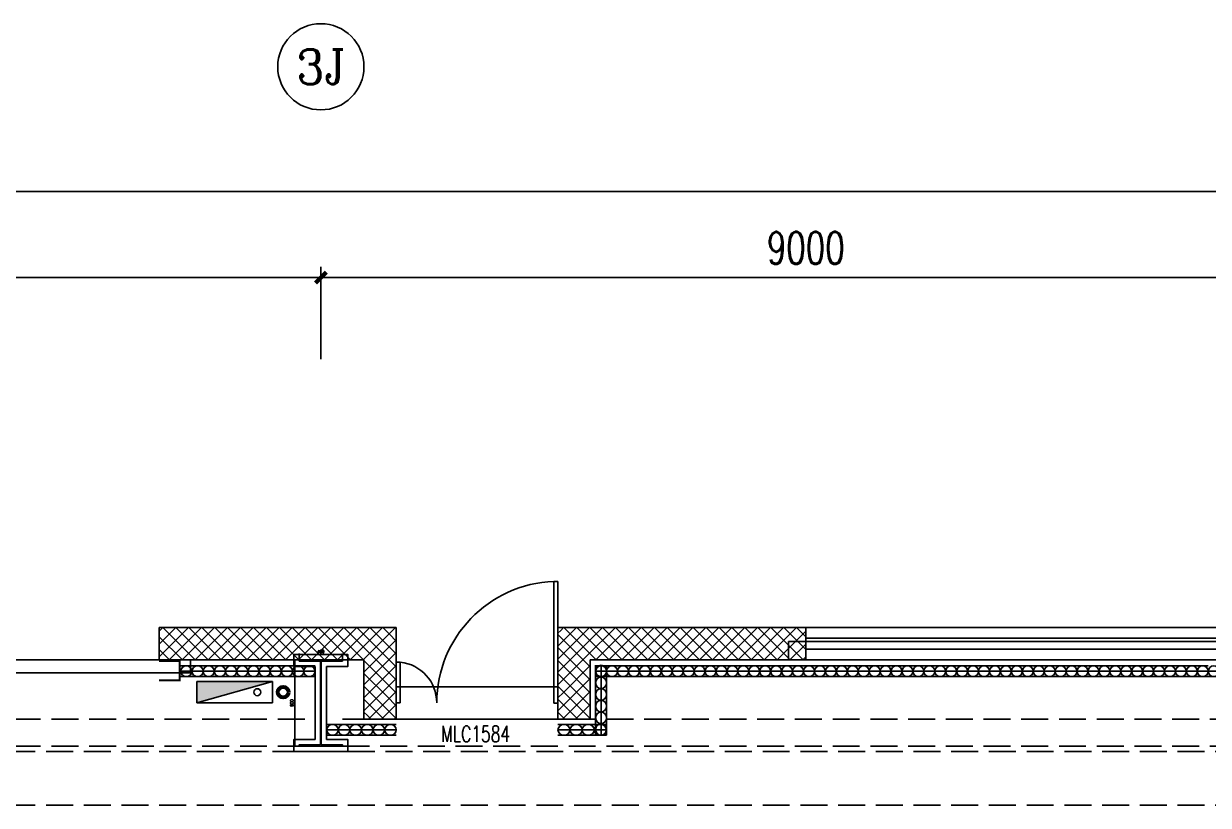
# Model space of a CAD drawing. Extents: x -474411 to 577939, y 0 to 1014176.
# Drawn here: x -203612 to -192619, y 619770 to 627024 of the extents above; entities that cross this region are included whole.
import ezdxf
from ezdxf.enums import TextEntityAlignment as Align

# ---------------------------------------------------------------- set-up
doc = ezdxf.new("R2010")
doc.units = 0
doc.header["$LTSCALE"] = 1000
doc.header["$MEASUREMENT"] = 0
doc.linetypes.add('10平面$0$DASH', pattern=[0.35, 0.25, -0.1])
doc.linetypes.add('DASH', pattern=[0.35, 0.25, -0.1])
doc.layers.get('Defpoints').update_dxf_attribs({"color": 210})
for name, color, linetype in [('10平面$0$WINDOW', 4, 'Continuous'), ('10平面$0$WINDOW_TEXT', 7, 'Continuous'), ('A-AXIS-D', 1, 'Continuous'), ('A-AXIS-DP', 126, 'Continuous'), ('A-HATCH-2', 251, 'Continuous'), ('A-SFCE', 30, 'Continuous'), ('A-WINDOW', 140, 'Continuous'), ('AS-COLN', 6, 'Continuous'), ('AS-WALL', 40, 'Continuous'), ('AS-结构边线层', 200, 'Continuous'), ('DIM_SYMB', 3, 'Continuous'), ('PUB_HATCH', 8, 'Continuous'), ('PUB_TEXT', 7, 'Continuous'), ('SB_ZF消火栓', 10, 'Continuous'), ('建-窗', 4, 'Continuous'), ('建-门窗编号', 7, 'Continuous')]:
    doc.layers.add(name, color=color, linetype=linetype)
doc.layers.add('LG-ZF消防', color=1, linetype='Continuous', lineweight=60)
doc.styles.add('10平面$0$_TCH_WINDOW', font='SIMPLEX', dxfattribs={"height": 3.5, "bigfont": 'GBCBIG'})
doc.styles.add('_TCH_AXIS', font='COMPLEX', dxfattribs={"bigfont": 'GBCBIG'})
doc.styles.add('_TCH_DIM_T3', font='SIMPLEX', dxfattribs={"width": 0.705882, "bigfont": 'GBCBIG'})
doc.styles.add('A-WIN-LABEL', font='SIMPLEX', dxfattribs={"bigfont": 'GBCBIG'})
doc.dimstyles.new('_TCH_ARCH&&10', dxfattribs={"dimtxt": 29.75, "dimasz": 10, "dimexe": 10, "dimexo": 10, "dimgap": 12.625, "dimtad": 1, "dimdec": 0, "dimzin": 0, "dimdsep": 46, "dimtxsty": '_TCH_DIM_T3', "dimblk": 'ARCHTICK', "dimcen": 0.09, "dimclrt": 7, "dimazin": 2, "dimtfac": 1, "dimtdec": 0, "dimtix": 1, "dimtmove": 2, "dimatfit": 3, "dimfxl": 0, "dimtolj": 1, "dimtzin": 0, "dimarcsym": 0})
doc.dimstyles.new('_TCH_ARCH&&100', dxfattribs={"dimtxt": 297.5, "dimasz": 100, "dimexe": 100, "dimexo": 100, "dimgap": 126.25, "dimtad": 1, "dimdec": 0, "dimzin": 0, "dimdsep": 46, "dimtxsty": '_TCH_DIM_T3', "dimblk": 'ARCHTICK', "dimcen": 0.09, "dimclrt": 7, "dimazin": 2, "dimtfac": 1, "dimtdec": 0, "dimtix": 1, "dimtmove": 2, "dimatfit": 3, "dimfxl": 0, "dimtolj": 1, "dimtzin": 0, "dimarcsym": 0})
pattern_1 = [(45, (60, 0), (-60.000061, 60.000061), []), (135, (60, 0), (-60.000061, -60.000061), [])]

# ---------------------------------------------------------------- blocks, each defined once
blk = doc.blocks.new('43243')
at = {"layer": 'AS-结构边线层', "color": 8}
blk.add_lwpolyline([(-146454, 621120), (-155994, 621120), (-155994, 621290), (-169514, 621290), (-169514, 621120), (-171354, 621120), (-171354, 620570), (-173454, 620570), (-173454, 621120), (-175294, 621120), (-175294, 621290), (-196514, 621290), (-196514, 621120), (-198354, 621120), (-198354, 620570), (-200454, 620570), (-200454, 621120), (-210494, 621120)], dxfattribs=at)
blk = doc.blocks.new('4324324')
at = {"layer": 'A-HATCH-2', "linetype": 'DASH'}
for p, q in [((-294754, 620270), (-135554, 620270)), ((-294754, 619770), (-135554, 619770))]:
    blk.add_line(p, q, dxfattribs=at)
blk = doc.blocks.new('_ArchTick')
at = {"color": 0, "linetype": 'ByBlock', "const_width": 0.4}
blk.add_lwpolyline([(-0.5, -0.5), (0.5, 0.5)], dxfattribs=at)
blk = doc.blocks.new('*D1149')
at = {"layer": 'A-AXIS-DP', "color": 0, "lineweight": -2}
for p, q in [((-201054, 621130), (-201054, 621179)), ((-201054, 621169), (-200654, 621169)), ((-200654, 621130), (-200654, 621179))]:
    blk.add_line(p, q, dxfattribs=at)
at = {"layer": 'Defpoints', "color": 0}
for p in [(-201054, 621120), (-200654, 621169), (-200654, 621120)]:
    blk.add_point(p, dxfattribs=at)
at = {"layer": 'A-AXIS-DP', "color": 0, "lineweight": -2, "xscale": 10, "yscale": 10, "zscale": 10, "rotation": 180}
blk.add_blockref('_ArchTick', (-201054, 621169), dxfattribs=at)
at = {"layer": 'A-AXIS-DP', "color": 0, "lineweight": -2, "xscale": 10, "yscale": 10, "zscale": 10}
blk.add_blockref('_ArchTick', (-200654, 621169), dxfattribs=at)
at = {"layer": 'A-AXIS-DP', "color": 7, "insert": (-200854, 621196), "char_height": 29.8, "attachment_point": 5, "style": '_TCH_DIM_T3'}
blk.add_mtext('\\A1;400', dxfattribs=at)
blk = doc.blocks.new('*D1150')
at = {"layer": 'A-AXIS-DP', "color": 0, "lineweight": -2}
for p, q in [((-201064, 621120), (-201105, 621120)), ((-201095, 620320), (-201095, 621120)), ((-201064, 620320), (-201105, 620320))]:
    blk.add_line(p, q, dxfattribs=at)
at = {"layer": 'Defpoints', "color": 0}
for p in [(-201095, 621120), (-201054, 621120), (-201054, 620320)]:
    blk.add_point(p, dxfattribs=at)
at = {"layer": 'A-AXIS-DP', "color": 0, "lineweight": -2, "xscale": 10, "yscale": 10, "zscale": 10}
for p, rotation in [((-201095, 621120), 90), ((-201095, 620320), 270)]:
    blk.add_blockref('_ArchTick', p, dxfattribs=dict(at, rotation=rotation))
at = {"layer": 'A-AXIS-DP', "color": 7, "insert": (-201123, 620720), "char_height": 29.8, "attachment_point": 5, "rotation": 90, "style": '_TCH_DIM_T3'}
blk.add_mtext('\\A1;800', dxfattribs=at)
blk = doc.blocks.new('34242343243')
at = {"color": 8}
for p, q in [((-202154, 621064), (-202050, 621064)), ((-202154, 621014), (-202050, 621014)), ((-202050, 621064), (-201947, 621064)), ((-202050, 621014), (-201947, 621014)), ((-201947, 621064), (-201843, 621064)), ((-201947, 621014), (-201843, 621014)), ((-201843, 621064), (-201739, 621064)), ((-201843, 621014), (-201739, 621014)), ((-201739, 621064), (-201635, 621064)), ((-201739, 621014), (-201635, 621014)), ((-201635, 621064), (-201531, 621064)), ((-201635, 621014), (-201531, 621014)), ((-201531, 621064), (-201427, 621064)), ((-201531, 621014), (-201427, 621014)), ((-201427, 621064), (-201324, 621064)), ((-201427, 621014), (-201324, 621014)), ((-201324, 621064), (-201220, 621064)), ((-201324, 621014), (-201220, 621014)), ((-201220, 621064), (-201116, 621064)), ((-201220, 621014), (-201116, 621014)), ((-201116, 621064), (-201012, 621064)), ((-201116, 621014), (-201012, 621014)), ((-201012, 621064), (-200908, 621064)), ((-201012, 621014), (-200908, 621014)), ((-198304, 620962), (-198304, 621070)), ((-198203, 621064), (-198304, 621064)), ((-198203, 621014), (-198304, 621014)), ((-198254, 620962), (-198254, 621070)), ((-198204, 620962), (-198204, 621070)), ((-198101, 621064), (-198203, 621064)), ((-198101, 621014), (-198203, 621014)), ((-198000, 621064), (-198101, 621064)), ((-198000, 621014), (-198101, 621014)), ((-197898, 621064), (-198000, 621064)), ((-197898, 621014), (-198000, 621014)), ((-197797, 621064), (-197898, 621064)), ((-197797, 621014), (-197898, 621014)), ((-197695, 621064), (-197797, 621064)), ((-197695, 621014), (-197797, 621014)), ((-197594, 621064), (-197695, 621064)), ((-197594, 621014), (-197695, 621014)), ((-197492, 621064), (-197594, 621064)), ((-197492, 621014), (-197594, 621014)), ((-197390, 621064), (-197492, 621064)), ((-197390, 621014), (-197492, 621014)), ((-197289, 621064), (-197390, 621064)), ((-197289, 621014), (-197390, 621014)), ((-197187, 621064), (-197289, 621064)), ((-197187, 621014), (-197289, 621014)), ((-197086, 621064), (-197187, 621064)), ((-197086, 621014), (-197187, 621014)), ((-196984, 621064), (-197086, 621064)), ((-196984, 621014), (-197086, 621014)), ((-196883, 621064), (-196984, 621064)), ((-196883, 621014), (-196984, 621014)), ((-196781, 621064), (-196883, 621064)), ((-196781, 621014), (-196883, 621014)), ((-196680, 621064), (-196781, 621064)), ((-196680, 621014), (-196781, 621014)), ((-196578, 621064), (-196680, 621064)), ((-196578, 621014), (-196680, 621014)), ((-196477, 621064), (-196578, 621064)), ((-196477, 621014), (-196578, 621014)), ((-196375, 621064), (-196477, 621064)), ((-196375, 621014), (-196477, 621014)), ((-196274, 621064), (-196375, 621064)), ((-196274, 621014), (-196375, 621014)), ((-196172, 621064), (-196274, 621064)), ((-196172, 621014), (-196274, 621014)), ((-196071, 621064), (-196172, 621064)), ((-196071, 621014), (-196172, 621014)), ((-195969, 621064), (-196071, 621064)), ((-195969, 621014), (-196071, 621014)), ((-195868, 621064), (-195969, 621064)), ((-195868, 621014), (-195969, 621014)), ((-195766, 621064), (-195868, 621064)), ((-195766, 621014), (-195868, 621014)), ((-195665, 621064), (-195766, 621064)), ((-195665, 621014), (-195766, 621014)), ((-195563, 621064), (-195665, 621064)), ((-195563, 621014), (-195665, 621014)), ((-195462, 621064), (-195563, 621064)), ((-195462, 621014), (-195563, 621014)), ((-195360, 621064), (-195462, 621064)), ((-195360, 621014), (-195462, 621014)), ((-195258, 621064), (-195360, 621064)), ((-195258, 621014), (-195360, 621014)), ((-195157, 621064), (-195258, 621064)), ((-195157, 621014), (-195258, 621014)), ((-195055, 621064), (-195157, 621064)), ((-195055, 621014), (-195157, 621014)), ((-194954, 621064), (-195055, 621064)), ((-194954, 621014), (-195055, 621014)), ((-194852, 621064), (-194954, 621064)), ((-194852, 621014), (-194954, 621014)), ((-194751, 621064), (-194852, 621064)), ((-194751, 621014), (-194852, 621014)), ((-194649, 621064), (-194751, 621064)), ((-194649, 621014), (-194751, 621014)), ((-194548, 621064), (-194649, 621064)), ((-194548, 621014), (-194649, 621014)), ((-194446, 621064), (-194548, 621064)), ((-194446, 621014), (-194548, 621014)), ((-194345, 621064), (-194446, 621064)), ((-194345, 621014), (-194446, 621014)), ((-194243, 621064), (-194345, 621064)), ((-194243, 621014), (-194345, 621014)), ((-194142, 621064), (-194243, 621064)), ((-194142, 621014), (-194243, 621014)), ((-194040, 621064), (-194142, 621064)), ((-194040, 621014), (-194142, 621014)), ((-193939, 621064), (-194040, 621064)), ((-193939, 621014), (-194040, 621014)), ((-193837, 621064), (-193939, 621064)), ((-193837, 621014), (-193939, 621014)), ((-193736, 621064), (-193837, 621064)), ((-193736, 621014), (-193837, 621014)), ((-193634, 621064), (-193736, 621064)), ((-193634, 621014), (-193736, 621014)), ((-193533, 621064), (-193634, 621064)), ((-193533, 621014), (-193634, 621014)), ((-193431, 621064), (-193533, 621064)), ((-193431, 621014), (-193533, 621014)), ((-193330, 621064), (-193431, 621064)), ((-193330, 621014), (-193431, 621014)), ((-193228, 621064), (-193330, 621064)), ((-193228, 621014), (-193330, 621014)), ((-193126, 621064), (-193228, 621064)), ((-193126, 621014), (-193228, 621014)), ((-193025, 621064), (-193126, 621064)), ((-193025, 621014), (-193126, 621014)), ((-192923, 621064), (-193025, 621064)), ((-192923, 621014), (-193025, 621014)), ((-192822, 621064), (-192923, 621064)), ((-192822, 621014), (-192923, 621014)), ((-192720, 621064), (-192822, 621064)), ((-192720, 621014), (-192822, 621014)), ((-192619, 621064), (-192720, 621064)), ((-192619, 621014), (-192720, 621014)), ((-192517, 621014), (-192619, 621014)), ((-202154, 620964), (-202050, 620964)), ((-202050, 620964), (-201947, 620964)), ((-201947, 620964), (-201843, 620964)), ((-201843, 620964), (-201739, 620964)), ((-201739, 620964), (-201635, 620964)), ((-201635, 620964), (-201531, 620964)), ((-201531, 620964), (-201427, 620964)), ((-201427, 620964), (-201324, 620964)), ((-201324, 620964), (-201220, 620964)), ((-201220, 620964), (-201116, 620964)), ((-201116, 620964), (-201012, 620964)), ((-201012, 620964), (-200908, 620964)), ((-198203, 620964), (-198304, 620964)), ((-198304, 620853), (-198304, 620962)), ((-198254, 620853), (-198254, 620962)), ((-198204, 620853), (-198204, 620962)), ((-198101, 620964), (-198203, 620964)), ((-198000, 620964), (-198101, 620964)), ((-197898, 620964), (-198000, 620964)), ((-197797, 620964), (-197898, 620964)), ((-197695, 620964), (-197797, 620964)), ((-197594, 620964), (-197695, 620964)), ((-197492, 620964), (-197594, 620964)), ((-197390, 620964), (-197492, 620964)), ((-197289, 620964), (-197390, 620964)), ((-197187, 620964), (-197289, 620964)), ((-197086, 620964), (-197187, 620964)), ((-196984, 620964), (-197086, 620964)), ((-196883, 620964), (-196984, 620964)), ((-196781, 620964), (-196883, 620964)), ((-196680, 620964), (-196781, 620964)), ((-196578, 620964), (-196680, 620964)), ((-196477, 620964), (-196578, 620964)), ((-196375, 620964), (-196477, 620964)), ((-196274, 620964), (-196375, 620964)), ((-196172, 620964), (-196274, 620964)), ((-196071, 620964), (-196172, 620964)), ((-195969, 620964), (-196071, 620964)), ((-195868, 620964), (-195969, 620964)), ((-195766, 620964), (-195868, 620964)), ((-195665, 620964), (-195766, 620964)), ((-195563, 620964), (-195665, 620964)), ((-195462, 620964), (-195563, 620964)), ((-195360, 620964), (-195462, 620964)), ((-195258, 620964), (-195360, 620964)), ((-195157, 620964), (-195258, 620964)), ((-195055, 620964), (-195157, 620964)), ((-194954, 620964), (-195055, 620964)), ((-194852, 620964), (-194954, 620964)), ((-194751, 620964), (-194852, 620964)), ((-194649, 620964), (-194751, 620964)), ((-194548, 620964), (-194649, 620964)), ((-194446, 620964), (-194548, 620964)), ((-194345, 620964), (-194446, 620964)), ((-194243, 620964), (-194345, 620964)), ((-194142, 620964), (-194243, 620964)), ((-194040, 620964), (-194142, 620964)), ((-193939, 620964), (-194040, 620964)), ((-193837, 620964), (-193939, 620964)), ((-193736, 620964), (-193837, 620964)), ((-193634, 620964), (-193736, 620964)), ((-193533, 620964), (-193634, 620964)), ((-193431, 620964), (-193533, 620964)), ((-193330, 620964), (-193431, 620964)), ((-193228, 620964), (-193330, 620964)), ((-193126, 620964), (-193228, 620964)), ((-193025, 620964), (-193126, 620964)), ((-192923, 620964), (-193025, 620964)), ((-192822, 620964), (-192923, 620964)), ((-192720, 620964), (-192822, 620964)), ((-192619, 620964), (-192720, 620964)), ((-192517, 620964), (-192619, 620964)), ((-198304, 620745), (-198304, 620853)), ((-198254, 620745), (-198254, 620853)), ((-198204, 620745), (-198204, 620853)), ((-198304, 620637), (-198304, 620745)), ((-198254, 620637), (-198254, 620745)), ((-198204, 620637), (-198204, 620745)), ((-198304, 620528), (-198304, 620637)), ((-198254, 620528), (-198254, 620637)), ((-198204, 620528), (-198204, 620637)), ((-200693, 620520), (-200800, 620520)), ((-200693, 620470), (-200800, 620470)), ((-200585, 620520), (-200693, 620520)), ((-200585, 620470), (-200693, 620470)), ((-200477, 620520), (-200585, 620520)), ((-200477, 620470), (-200585, 620470)), ((-200370, 620520), (-200477, 620520)), ((-200370, 620470), (-200477, 620470)), ((-200262, 620520), (-200370, 620520)), ((-200262, 620470), (-200370, 620470)), ((-200154, 620520), (-200262, 620520)), ((-200154, 620470), (-200262, 620470)), ((-198542, 620520), (-198654, 620520)), ((-198542, 620470), (-198654, 620470)), ((-198429, 620520), (-198542, 620520)), ((-198429, 620470), (-198542, 620470)), ((-198317, 620520), (-198429, 620520)), ((-198317, 620470), (-198429, 620470)), ((-198204, 620520), (-198317, 620520)), ((-198204, 620470), (-198317, 620470)), ((-198304, 620420), (-198304, 620528)), ((-198254, 620420), (-198254, 620528)), ((-198204, 620420), (-198204, 620528)), ((-200693, 620420), (-200800, 620420)), ((-200585, 620420), (-200693, 620420)), ((-200477, 620420), (-200585, 620420)), ((-200370, 620420), (-200477, 620420)), ((-200262, 620420), (-200370, 620420)), ((-200154, 620420), (-200262, 620420)), ((-198542, 620420), (-198654, 620420)), ((-198429, 620420), (-198542, 620420)), ((-198317, 620420), (-198429, 620420)), ((-198204, 620420), (-198317, 620420))]:
    blk.add_line(p, q, dxfattribs=at)
for centre in [(-202102, 621014), (-201998, 621014), (-201895, 621014), (-201791, 621014), (-201687, 621014), (-201583, 621014), (-201479, 621014), (-201375, 621014), (-201272, 621014), (-201168, 621014), (-201064, 621014), (-200960, 621014)]:
    blk.add_ellipse(centre, major_axis=(51.9, 0), ratio=0.963082, dxfattribs=at)
at = {"color": 8, "extrusion": (0, 0, -1)}
for centre, major_axis, ratio in [((-198254, 621016), (0, 54.2), 0.923077), ((-198253, 621014), (-50.8, 0), 0.98499), ((-198152, 621014), (-50.8, 0), 0.98499), ((-198050, 621014), (-50.8, 0), 0.98499), ((-197949, 621014), (-50.8, 0), 0.98499), ((-197847, 621014), (-50.8, 0), 0.98499), ((-197746, 621014), (-50.8, 0), 0.98499), ((-197644, 621014), (-50.8, 0), 0.98499), ((-197543, 621014), (-50.8, 0), 0.98499), ((-197441, 621014), (-50.8, 0), 0.98499), ((-197340, 621014), (-50.8, 0), 0.98499), ((-197238, 621014), (-50.8, 0), 0.98499), ((-197137, 621014), (-50.8, 0), 0.98499), ((-197035, 621014), (-50.8, 0), 0.98499), ((-196934, 621014), (-50.8, 0), 0.98499), ((-196832, 621014), (-50.8, 0), 0.98499), ((-196731, 621014), (-50.8, 0), 0.98499), ((-196629, 621014), (-50.8, 0), 0.98499), ((-196528, 621014), (-50.8, 0), 0.98499), ((-196426, 621014), (-50.8, 0), 0.98499), ((-196324, 621014), (-50.8, 0), 0.98499), ((-196223, 621014), (-50.8, 0), 0.98499), ((-196121, 621014), (-50.8, 0), 0.98499), ((-196020, 621014), (-50.8, 0), 0.98499), ((-195918, 621014), (-50.8, 0), 0.98499), ((-195817, 621014), (-50.8, 0), 0.98499), ((-195715, 621014), (-50.8, 0), 0.98499), ((-195614, 621014), (-50.8, 0), 0.98499), ((-195512, 621014), (-50.8, 0), 0.98499), ((-195411, 621014), (-50.8, 0), 0.98499), ((-195309, 621014), (-50.8, 0), 0.98499), ((-195208, 621014), (-50.8, 0), 0.98499), ((-195106, 621014), (-50.8, 0), 0.98499), ((-195005, 621014), (-50.8, 0), 0.98499), ((-194903, 621014), (-50.8, 0), 0.98499), ((-194802, 621014), (-50.8, 0), 0.98499), ((-194700, 621014), (-50.8, 0), 0.98499), ((-194599, 621014), (-50.8, 0), 0.98499), ((-194497, 621014), (-50.8, 0), 0.98499), ((-194396, 621014), (-50.8, 0), 0.98499), ((-194294, 621014), (-50.8, 0), 0.98499), ((-194192, 621014), (-50.8, 0), 0.98499), ((-194091, 621014), (-50.8, 0), 0.98499), ((-193989, 621014), (-50.8, 0), 0.98499), ((-193888, 621014), (-50.8, 0), 0.98499), ((-193786, 621014), (-50.8, 0), 0.98499), ((-193685, 621014), (-50.8, 0), 0.98499), ((-193583, 621014), (-50.8, 0), 0.98499), ((-193482, 621014), (-50.8, 0), 0.98499), ((-193380, 621014), (-50.8, 0), 0.98499), ((-193279, 621014), (-50.8, 0), 0.98499), ((-193177, 621014), (-50.8, 0), 0.98499), ((-193076, 621014), (-50.8, 0), 0.98499), ((-192974, 621014), (-50.8, 0), 0.98499), ((-192873, 621014), (-50.8, 0), 0.98499), ((-192771, 621014), (-50.8, 0), 0.98499), ((-192670, 621014), (-50.8, 0), 0.98499), ((-192568, 621014), (-50.8, 0), 0.98499), ((-198254, 620907), (0, 54.2), 0.923077), ((-198254, 620799), (0, 54.2), 0.923077), ((-198254, 620691), (0, 54.2), 0.923077), ((-198254, 620582), (0, 54.2), 0.923077), ((-200746, 620470), (-53.8, 0), 0.928793), ((-200639, 620470), (-53.8, 0), 0.928793), ((-200531, 620470), (-53.8, 0), 0.928793), ((-200423, 620470), (-53.8, 0), 0.928793), ((-200316, 620470), (-53.8, 0), 0.928793), ((-200208, 620470), (-53.8, 0), 0.928793), ((-198598, 620470), (-56.2, 0), 0.888889), ((-198485, 620470), (-56.2, 0), 0.888889), ((-198373, 620470), (-56.2, 0), 0.888889), ((-198260, 620470), (-56.2, 0), 0.888889), ((-198254, 620474), (0, 54.2), 0.923077)]:
    blk.add_ellipse(centre, major_axis=major_axis, ratio=ratio, dxfattribs=at)
at = {"layer": 'A-SFCE', "color": 8, "const_width": 20}
blk.add_lwpolyline([(-202355, 621110), (-202165, 621110), (-202165, 620930), (-202355, 620930)], dxfattribs=at)
blk = doc.blocks.new('234243242332')
at = {"layer": 'SB_ZF消火栓'}
blk.add_hatch(color=8, dxfattribs=at).paths.add_polyline_path([(-201304, 620920), (-202004, 620920), (-202004, 620720)])
at = {"layer": 'LG-ZF消防', "color": 8}
blk.add_circle((-201204, 620820), 50, dxfattribs=at)
at = {"layer": 'SB_ZF消火栓', "color": 8}
for p, q in [((-201304, 620920), (-202004, 620920)), ((-202004, 620720), (-202004, 620920)), ((-202004, 620720), (-201304, 620920)), ((-201304, 620720), (-201304, 620920)), ((-202004, 620720), (-201304, 620720))]:
    blk.add_line(p, q, dxfattribs=at)
blk.add_circle((-201444, 620820), 32.5, dxfattribs=at)
blk = doc.blocks.new('10平面$0$$DorLib2D$00000126')
at = {"color": 0, "linetype": 'Continuous'}
for p, q in [((-0.532, 0.5), (-0.532, 0.9)), ((0.532, 0.9), (0.532, 0.5))]:
    blk.add_line(p, q, dxfattribs=at)
at = {"color": 0, "linetype": '10平面$0$DASH'}
for p, q in [((-0.532, 0.9), (0.532, 0.9)), ((-0.532, 0.5), (0.532, 0.5))]:
    blk.add_line(p, q, dxfattribs=at)
blk = doc.blocks.new('WINDOW2DLIB$DYNSTYLE$00000005')
at = {"color": 0}
for points in [[(-0.5, 0.5), (-0.5, -0.5)], [(-0.5, 0.5), (0.5, 0.5)], [(0.5, -0.5), (0.5, 0.5)], [(0.5, 0.16667), (-0.5, 0.16667)], [(0.5, -0.16667), (-0.5, -0.16667)], [(-0.5, -0.5), (0.5, -0.5)]]:
    blk.add_lwpolyline(points, dxfattribs=at)
blk = doc.blocks.new('DOOR2DLIB$SYSLIB$00000123')
at = {"color": 0}
for p, q in [((0.475, -0.0014), (0.475, 0.7521)), ((0.475, 0.7521), (0.5, 0.7521)), ((0.5, -0.0014), (0.5, 0.7521)), ((-0.5, 0), (-0.5, 0.252)), ((-0.475, 0.252), (-0.5, 0.252)), ((-0.475, 0), (-0.475, 0.252)), ((-0.475, 0), (-0.5, 0)), ((0.475, -0.0014), (0.5, -0.0014))]:
    blk.add_line(p, q, dxfattribs=at)
for centre, radius, start, end in [((0.5046, -0.0019), 0.7546, 92.24927, 179.72377), ((-0.5008, 0.0026), 0.2508, 359.78987, 84.09744)]:
    blk.add_arc(centre, radius, start, end, dxfattribs=at)
blk = doc.blocks.new('*D655')
at = {"layer": 'A-AXIS-D', "color": 0, "lineweight": -2}
for p, q in [((-209854, 623910), (-209854, 624768)), ((-200854, 623910), (-200854, 624768)), ((-209854, 624668), (-200854, 624668))]:
    blk.add_line(p, q, dxfattribs=at)
at = {"layer": 'Defpoints', "color": 0}
for p in [(-200854, 624668), (-209854, 623810), (-200854, 623810)]:
    blk.add_point(p, dxfattribs=at)
at = {"layer": 'A-AXIS-D', "color": 0, "lineweight": -2, "xscale": 100, "yscale": 100, "zscale": 100, "rotation": 180}
blk.add_blockref('_ArchTick', (-209854, 624668), dxfattribs=at)
at = {"layer": 'A-AXIS-D', "color": 0, "lineweight": -2, "xscale": 100, "yscale": 100, "zscale": 100}
blk.add_blockref('_ArchTick', (-200854, 624668), dxfattribs=at)
at = {"layer": 'A-AXIS-D', "color": 7, "insert": (-205354, 624943), "char_height": 297.5, "attachment_point": 5, "style": '_TCH_DIM_T3'}
blk.add_mtext('\\A1;9000', dxfattribs=at)
blk = doc.blocks.new('*D656')
at = {"layer": 'A-AXIS-D', "color": 0, "lineweight": -2}
for p, q in [((-200854, 623910), (-200854, 624768)), ((-191854, 623910), (-191854, 624768)), ((-200854, 624668), (-191854, 624668))]:
    blk.add_line(p, q, dxfattribs=at)
at = {"layer": 'Defpoints', "color": 0}
for p in [(-191854, 624668), (-200854, 623810), (-191854, 623810)]:
    blk.add_point(p, dxfattribs=at)
at = {"layer": 'A-AXIS-D', "color": 0, "lineweight": -2, "xscale": 100, "yscale": 100, "zscale": 100, "rotation": 180}
blk.add_blockref('_ArchTick', (-200854, 624668), dxfattribs=at)
at = {"layer": 'A-AXIS-D', "color": 0, "lineweight": -2, "xscale": 100, "yscale": 100, "zscale": 100}
blk.add_blockref('_ArchTick', (-191854, 624668), dxfattribs=at)
at = {"layer": 'A-AXIS-D', "color": 7, "insert": (-196354, 624943), "char_height": 297.5, "attachment_point": 5, "style": '_TCH_DIM_T3'}
blk.add_mtext('\\A1;9000', dxfattribs=at)
blk = doc.blocks.new('*D682')
at = {"layer": 'A-AXIS-D', "color": 0, "lineweight": -2}
for p, q in [((-313754, 624010), (-313754, 625568)), ((-128054, 624010), (-128054, 625568)), ((-313754, 625468), (-128054, 625468))]:
    blk.add_line(p, q, dxfattribs=at)
at = {"layer": 'Defpoints', "color": 0}
for p in [(-128054, 625468), (-313754, 623910), (-128054, 623910)]:
    blk.add_point(p, dxfattribs=at)
at = {"layer": 'A-AXIS-D', "color": 0, "lineweight": -2, "xscale": 100, "yscale": 100, "zscale": 100, "rotation": 180}
blk.add_blockref('_ArchTick', (-313754, 625468), dxfattribs=at)
at = {"layer": 'A-AXIS-D', "color": 0, "lineweight": -2, "xscale": 100, "yscale": 100, "zscale": 100}
blk.add_blockref('_ArchTick', (-128054, 625468), dxfattribs=at)
at = {"layer": 'A-AXIS-D', "color": 7, "insert": (-220904, 625743), "char_height": 297.5, "attachment_point": 5, "style": '_TCH_DIM_T3'}
blk.add_mtext('\\A1;185700', dxfattribs=at)
blk = doc.blocks.new('42343')
at = {"layer": 'A-HATCH-2', "color": 8}
blk.add_lwpolyline([(-201104.2, 621170), (-200604.2, 621170), (-200604.2, 621058), (-200800.2, 621058), (-200800.2, 620382), (-200604.2, 620382), (-200604.2, 620270), (-201104.2, 620270), (-201104.2, 620382), (-200908.2, 620382), (-200908.2, 621058), (-201104.2, 621058)], close=True, dxfattribs=at)
at = {"layer": 'AS-COLN', "color": 8}
blk.add_lwpolyline([(-201054.2, 621120), (-200654.2, 621120), (-200654.2, 621108), (-200850.2, 621108), (-200850.2, 620332), (-200654.2, 620332), (-200654.2, 620320), (-201054.2, 620320), (-201054.2, 620332), (-200858.2, 620332), (-200858.2, 621108), (-201054.2, 621108)], close=True, dxfattribs=at)
at = {"layer": 'A-AXIS-DP', "color": 8}
for p1, p2, distance, picture, middle in [((-201054.2, 621120), (-200654.2, 621120), 48.8, '*D1149', (-200854.2, 621196.2)), ((-201054.2, 620320), (-201054.2, 621120), 41.3, '*D1150', (-201122.9, 620720))]:
    dim = blk.add_aligned_dim(p1=p1, p2=p2, distance=distance, dimstyle='_TCH_ARCH&&10', dxfattribs=at)
    dim.commit()
    dim.dimension.update_dxf_attribs({"geometry": picture, "text_midpoint": middle})

msp = doc.modelspace()

# ---------------------------------------------------------------- hatches: boundary and pattern name
at = {"layer": 'PUB_HATCH'}
h = msp.add_hatch(dxfattribs=at)
h.set_pattern_fill('多孔材料', color=8, scale=30, style=0)
h.set_pattern_definition(pattern_1)
h.paths.add_polyline_path([(-200454.2, 621119.9), (-200154.2, 621419.9), (-202354.2, 621419.9), (-202354.2, 621119.9)])
h = msp.add_hatch(dxfattribs=at)
h.set_pattern_fill('多孔材料', color=8, scale=30, style=0)
h.set_pattern_definition(pattern_1)
h.paths.add_polyline_path([(-200454.2, 620569.9), (-200154.2, 620869.9), (-200154.2, 621419.9), (-200454.2, 621119.9)])
h = msp.add_hatch(dxfattribs=at)
h.set_pattern_fill('多孔材料', color=8, scale=30, style=0)
h.set_pattern_definition(pattern_1)
h.paths.add_polyline_path([(-198354.2, 621119.9), (-196354.2, 621119.9), (-196354.2, 621419.9), (-198654.2, 621419.9)])
h = msp.add_hatch(dxfattribs=at)
h.set_pattern_fill('多孔材料', color=8, scale=30, style=0)
h.set_pattern_definition(pattern_1)
h.paths.add_polyline_path([(-198654.2, 620869.9), (-198354.2, 620569.9), (-198354.2, 621119.9), (-198654.2, 621419.9)])
h = msp.add_hatch(dxfattribs=at)
h.set_pattern_fill('多孔材料', color=8, scale=30, style=0)
h.set_pattern_definition(pattern_1)
h.paths.add_polyline_path([(-200454.2, 620569.9), (-200154.2, 620569.9), (-200154.2, 620869.9)])
h = msp.add_hatch(dxfattribs=at)
h.set_pattern_fill('多孔材料', color=8, scale=30, style=0)
h.set_pattern_definition(pattern_1)
h.paths.add_polyline_path([(-198654.2, 620869.9), (-198654.2, 620569.9), (-198354.2, 620569.9)])

# ---------------------------------------------------------------- linework, layer by layer
at = {"layer": '10平面$0$WINDOW', "color": 8}
msp.add_line((-198654.2, 620869.9), (-200154.2, 620869.9), dxfattribs=at)
at = {"layer": 'A-AXIS-D', "color": 8}
msp.add_circle((-200854.2, 626624), 400, dxfattribs=at)
at = {"layer": 'A-SFCE', "color": 8, "linetype": 'DASH'}
for p, q in [((-201004.2, 620570), (-218704.2, 620570)), ((-192004.2, 620570), (-200704.2, 620570)), ((-201004.2, 620320), (-218704.2, 620320)), ((-192004.2, 620320), (-200704.2, 620320))]:
    msp.add_line(p, q, dxfattribs=at)
at = {"layer": 'AS-WALL', "color": 8}
for p, q in [((-200154.2, 621419.9), (-202354.2, 621419.9)), ((-202354.2, 621119.9), (-202354.2, 621419.9)), ((-200154.2, 620869.9), (-200154.2, 621419.9)), ((-196354.2, 621419.9), (-198654.2, 621419.9)), ((-198654.2, 620869.9), (-198654.2, 621419.9)), ((-196354.2, 621119.9), (-196354.2, 621419.9)), ((-200454.2, 621119.9), (-202354.2, 621119.9)), ((-200454.2, 620569.9), (-200454.2, 621119.9)), ((-198354.2, 621119.9), (-196354.2, 621119.9)), ((-198354.2, 620569.9), (-198354.2, 621119.9)), ((-200154.2, 620569.9), (-200154.2, 620869.9)), ((-198654.2, 620869.9), (-198654.2, 620569.9)), ((-200454.2, 620569.9), (-200154.2, 620569.9)), ((-198654.2, 620569.9), (-198354.2, 620569.9))]:
    msp.add_line(p, q, dxfattribs=at)

# ---------------------------------------------------------------- block references
at = {"layer": '10平面$0$WINDOW', "color": 8}
ref = msp.add_blockref('DOOR2DLIB$SYSLIB$00000123', (-199404.2, 620719.9), dxfattribs=dict(at, xscale=-1500, yscale=-1500, zscale=300, rotation=179.9999999999555))
ref.add_attrib('A', 'MLC1584', (-199736.7, 620358.1), dxfattribs={"layer": '10平面$0$WINDOW_TEXT', "ltscale": 500, "height": 148.75, "rotation": 360, "style": '10平面$0$_TCH_WINDOW', "width": 0.705882})
ref = msp.add_blockref('10平面$0$$DorLib2D$00000126', (-205254.2, 621269.9), dxfattribs=dict(at, xscale=6000, yscale=300, zscale=300, rotation=180))
ref.add_attrib('A', 'JLM6050', (-205555.4, 621265.6), dxfattribs={"layer": '10平面$0$WINDOW_TEXT', "ltscale": 500, "height": 148.75, "style": '10平面$0$_TCH_WINDOW', "width": 0.705882})
at = {"layer": 'A-WINDOW', "color": 8}
for name in ['43243', '42343', '4324324']:
    msp.add_blockref(name, (0, 0), dxfattribs=at)
at = {"layer": 'DIM_SYMB', "color": 8}
msp.add_blockref('34242343243', (0, 0), dxfattribs=at)
at = {"layer": 'SB_ZF消火栓', "color": 8, "linetype": 'Continuous'}
msp.add_blockref('234243242332', (0, 0), dxfattribs=at)
at = {"layer": '建-窗', "color": 8}
ref = msp.add_blockref('WINDOW2DLIB$DYNSTYLE$00000005', (-185904.2, 621269.9), dxfattribs=dict(at, xscale=-20900, yscale=-300, zscale=300, rotation=359.9999999994913))
ref.add_attrib('A', 'C20924', (-186194.2, 621770.6), dxfattribs={"layer": '建-门窗编号', "ltscale": 500, "height": 148.75, "style": 'A-WIN-LABEL', "width": 0.705882})

# ---------------------------------------------------------------- texts
at = {"layer": 'PUB_TEXT', "color": 8, "style": '_TCH_AXIS'}
msp.add_text('3J', height=321.14, dxfattribs=at).set_placement((-201083.6, 626463.4), (-200624.8, 626463.4), align=Align.FIT)

# ---------------------------------------------------------------- dimensions: what is measured, and where the dimension line sits
at = {"layer": 'A-AXIS-D', "color": 8}
for base, p1, p2, picture, middle in [((-128054.2, 625467.8), (-313754.2, 623909.8), (-128054.2, 623909.8), '*D682', (-220904.2, 625742.8)), ((-200854.2, 624667.8), (-209854.2, 623809.8), (-200854.2, 623809.8), '*D655', (-205354.2, 624942.8)), ((-191854.2, 624667.8), (-200854.2, 623809.8), (-191854.2, 623809.8), '*D656', (-196354.2, 624942.8))]:
    dim = msp.add_linear_dim(base=base, p1=p1, p2=p2, angle=0, dimstyle='_TCH_ARCH&&100', override={"dimgap": 0}, dxfattribs=at)
    dim.commit()
    dim.dimension.update_dxf_attribs({"geometry": picture, "text_midpoint": middle, "dimtype": 161})

doc.saveas('drawing.dxf')
